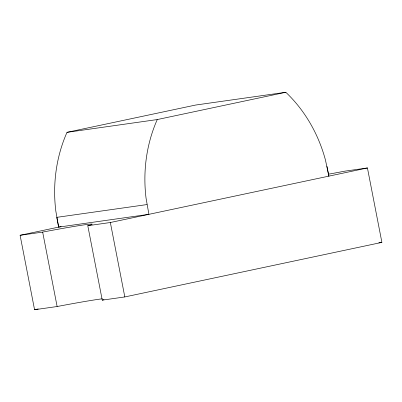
<?xml version="1.0" encoding="UTF-8"?>
<svg xmlns="http://www.w3.org/2000/svg" width="402" height="402" viewBox="0 0 402 402"><rect width="100%" height="100%" fill="white"/><g stroke="black" fill="none" stroke-linecap="round" stroke-linejoin="round"><path stroke-width="0.6" d="M285.802 92.279L157.257 119.56A135.188 117.022 81.9 0 0 146.062 198.246L148.911 214.331L58.662 227.105L55.818 211.02A135.188 117.022 81.9 0 1 67.008 132.338L195.553 105.058L285.802 92.279A135.188 117.022 81.9 0 1 325.484 160.167L328.871 176.141L326.972 166.378M102.279 298.802A56.893 1.688 -11 0 0 57.129 306.525L34.567 309.721L20.1 235.291L61.119 226.587M87.787 225.708L110.349 222.512L367.433 167.956L381.9 242.386L124.816 296.942L102.254 300.138L87.787 225.708A56.893 1.688 -11 0 0 42.662 232.095L20.1 235.291M34.567 309.721L38.25 308.937M67.008 132.338L157.257 119.56M367.433 167.956L344.871 171.151A56.893 1.688 -11 0 1 328.293 174.227M147.011 204.568L56.767 217.346L58.662 227.105M378.85 242.818L381.9 242.386M110.349 222.512L124.816 296.942M42.662 232.095L57.129 306.525M104.038 299.641A56.893 1.688 -11 0 1 102.254 300.138"/></g></svg>
